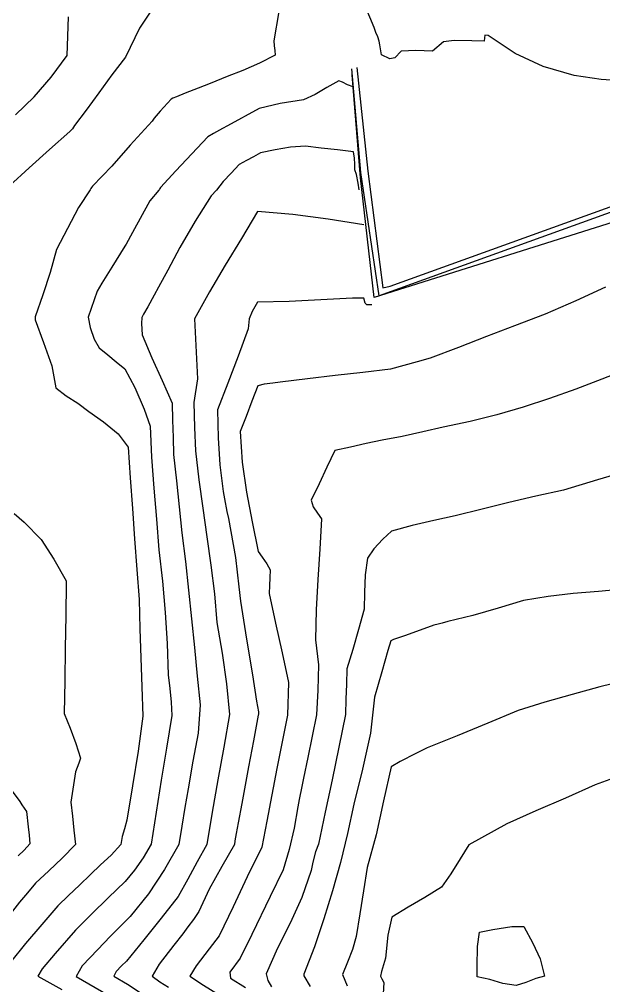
# Model space of a CAD drawing. Header units: millimetres. Extents: x 21147 to 21795, y 3328 to 3821.
# Drawn here: x 21434.8 to 21490.7, y 3493.8 to 3586.2 of the extents above; entities that cross this region are included whole.
import ezdxf

# ---------------------------------------------------------------- set-up
doc = ezdxf.new("R2010")
doc.units = ezdxf.units.MM
doc.header["$MEASUREMENT"] = 0
for name, color, linetype in [('CURVAS', 43, 'Continuous'), ('EDIFICADO', 1, 'Continuous'), ('PEDRAS', 3, 'Continuous')]:
    doc.layers.add(name, color=color, linetype=linetype)

msp = doc.modelspace()

# ---------------------------------------------------------------- linework, layer by layer
at = {"layer": 'CURVAS', "linetype": 'Continuous'}
for p, q in [((21448.064, 3588.033), (21446.277, 3585.359)), ((21468.715, 3585.399), (21467.909, 3587.389)), ((21439.422, 3584.574), (21439.497, 3586.43)), ((21459.605, 3586.93), (21459.123, 3584.147)), ((21439.352, 3582.722), (21439.422, 3584.574)), ((21446.277, 3585.359), (21444.947, 3582.577)), ((21468.874, 3584.949), (21468.715, 3585.399)), ((21469.069, 3584.505), (21468.874, 3584.949)), ((21479.327, 3584.681), (21479.293, 3584.422)), ((21479.645, 3584.638), (21479.327, 3584.681)), ((21482.224, 3582.934), (21479.645, 3584.638)), ((21459.123, 3584.147), (21459.161, 3583.657)), ((21459.161, 3583.657), (21459.23, 3583.196)), ((21469.196, 3584.099), (21469.069, 3584.505)), ((21469.261, 3583.762), (21469.196, 3584.099)), ((21469.357, 3583.168), (21469.261, 3583.762)), ((21475.36, 3584.051), (21474.32, 3583.135)), ((21476.373, 3584.167), (21475.36, 3584.051)), ((21478.077, 3584.15), (21476.373, 3584.167)), ((21479.25, 3584.118), (21478.077, 3584.15)), ((21479.293, 3584.422), (21479.25, 3584.118)), ((21437.826, 3580.646), (21439.352, 3582.722)), ((21459.268, 3582.751), (21457.753, 3581.995)), ((21459.23, 3583.196), (21459.268, 3582.751)), ((21469.428, 3582.799), (21469.357, 3583.168)), ((21470.24, 3582.407), (21469.428, 3582.799)), ((21471.315, 3583.136), (21470.702, 3582.501)), ((21472.721, 3583.211), (21471.315, 3583.136)), ((21474.32, 3583.135), (21472.721, 3583.211)), ((21484.889, 3581.697), (21482.224, 3582.934)), ((21444.947, 3582.577), (21443.637, 3580.876)), ((21457.753, 3581.995), (21456.182, 3581.314)), ((21470.702, 3582.501), (21470.24, 3582.407)), ((21443.637, 3580.876), (21442.383, 3579.162)), ((21456.182, 3581.314), (21454.655, 3580.719)), ((21487.86, 3580.815), (21484.889, 3581.697)), ((21490.435, 3580.452), (21487.86, 3580.815)), ((21436.208, 3578.773), (21437.826, 3580.646)), ((21453.043, 3580.071), (21451.91, 3579.617)), ((21454.655, 3580.719), (21453.043, 3580.071)), ((21465.364, 3580.314), (21464.208, 3579.66)), ((21465.705, 3580.197), (21465.364, 3580.314)), ((21466.185, 3579.921), (21465.705, 3580.197)), ((21466.712, 3579.746), (21466.185, 3579.921)), ((21493.003, 3580.277), (21490.435, 3580.452)), ((21442.383, 3579.162), (21441.182, 3577.493)), ((21450.658, 3579.13), (21449.826, 3578.787)), ((21451.91, 3579.617), (21450.658, 3579.13)), ((21463.074, 3579.01), (21461.964, 3578.485)), ((21464.208, 3579.66), (21463.074, 3579.01)), ((21434.431, 3577.05), (21436.208, 3578.773)), ((21449.329, 3578.552), (21448.277, 3577.412)), ((21449.481, 3578.638), (21449.329, 3578.552)), ((21449.826, 3578.787), (21449.481, 3578.638)), ((21459.725, 3578.151), (21457.719, 3577.653)), ((21461.964, 3578.485), (21459.725, 3578.151)), ((21441.182, 3577.493), (21440.082, 3576.024)), ((21448.277, 3577.412), (21447.685, 3576.754)), ((21457.719, 3577.653), (21454.703, 3576.01)), ((21447.499, 3576.443), (21445.398, 3574.171)), ((21447.685, 3576.754), (21447.499, 3576.443)), ((21439.631, 3575.47), (21437.669, 3573.73)), ((21439.868, 3575.735), (21439.631, 3575.47)), ((21440.082, 3576.024), (21439.868, 3575.735)), ((21454.21, 3575.752), (21453.35, 3575.263)), ((21454.703, 3576.01), (21454.21, 3575.752)), ((21452.825, 3574.941), (21451.285, 3573.321)), ((21453.35, 3575.263), (21452.825, 3574.941)), ((21437.669, 3573.73), (21435.735, 3571.997)), ((21445.398, 3574.171), (21443.649, 3572.134)), ((21457.862, 3573.419), (21457.181, 3573.053)), ((21459.254, 3573.706), (21457.862, 3573.419)), ((21460.726, 3573.957), (21459.254, 3573.706)), ((21462.176, 3574.064), (21460.726, 3573.957)), ((21463.672, 3573.881), (21462.176, 3574.064)), ((21465.213, 3573.721), (21463.672, 3573.881)), ((21466.741, 3573.506), (21465.213, 3573.721)), ((21466.855, 3572.914), (21466.741, 3573.506)), ((21451.285, 3573.321), (21449.749, 3571.7)), ((21456.504, 3572.687), (21455.83, 3572.321)), ((21457.181, 3573.053), (21456.504, 3572.687)), ((21466.886, 3572.339), (21466.855, 3572.914)), ((21435.735, 3571.997), (21433.863, 3570.27)), ((21443.649, 3572.134), (21441.779, 3570.231)), ((21449.749, 3571.7), (21448.279, 3570.106)), ((21455.83, 3572.321), (21455.039, 3571.489)), ((21466.885, 3571.792), (21466.886, 3572.339)), ((21467.026, 3571.352), (21466.885, 3571.792)), ((21454.28, 3570.669), (21453.663, 3569.837)), ((21455.039, 3571.489), (21454.28, 3570.669)), ((21467.187, 3570.52), (21467.026, 3571.352)), ((21441.567, 3569.885), (21440.448, 3568.198)), ((21441.635, 3570), (21441.567, 3569.885)), ((21441.567, 3569.885), (21441.567, 3569.885)), ((21441.567, 3569.885), (21441.567, 3569.885)), ((21441.567, 3569.885), (21441.567, 3569.885)), ((21441.705, 3570.116), (21441.635, 3570)), ((21441.779, 3570.231), (21441.705, 3570.116)), ((21448.145, 3569.837), (21447.274, 3568.841)), ((21448.186, 3569.924), (21448.145, 3569.837)), ((21448.145, 3569.837), (21448.145, 3569.837)), ((21448.145, 3569.837), (21448.145, 3569.837)), ((21448.232, 3570.013), (21448.186, 3569.924)), ((21448.279, 3570.106), (21448.232, 3570.013)), ((21453.663, 3569.837), (21453.129, 3569.316)), ((21467.29, 3569.875), (21467.187, 3570.52)), ((21447.274, 3568.841), (21445.623, 3565.8)), ((21453.129, 3569.316), (21451.597, 3566.884)), ((21440.448, 3568.198), (21439.394, 3566.189)), ((21457.584, 3567.8), (21456.035, 3565.228)), ((21460.948, 3567.528), (21457.584, 3567.8)), ((21464.342, 3567.072), (21460.948, 3567.528)), ((21467.731, 3566.536), (21464.342, 3567.072)), ((21439.394, 3566.189), (21438.342, 3564.183)), ((21451.597, 3566.884), (21450.148, 3564.376)), ((21445.623, 3565.8), (21445.005, 3564.675)), ((21456.035, 3565.228), (21454.49, 3562.67)), ((21438.342, 3564.183), (21437.757, 3561.989)), ((21444.891, 3564.501), (21443.648, 3562.503)), ((21445.005, 3564.675), (21444.891, 3564.501)), ((21450.148, 3564.376), (21448.996, 3562.209)), ((21443.648, 3562.503), (21442.675, 3560.944)), ((21454.49, 3562.67), (21452.982, 3560.113)), ((21437.757, 3561.989), (21437.043, 3559.83)), ((21448.996, 3562.209), (21448.111, 3560.578)), ((21442.675, 3560.944), (21442.229, 3560.199)), ((21448.111, 3560.578), (21447.679, 3559.813)), ((21490.86, 3560.566), (21488.005, 3559.283)), ((21437.043, 3559.83), (21436.317, 3557.74)), ((21442.229, 3560.199), (21441.95, 3559.37)), ((21447.679, 3559.813), (21447.072, 3558.69)), ((21452.982, 3560.113), (21451.547, 3557.547)), ((21441.95, 3559.37), (21441.67, 3558.54)), ((21447.072, 3558.69), (21446.672, 3557.976)), ((21457.575, 3559.148), (21457.061, 3558.258)), ((21460.584, 3559.194), (21457.575, 3559.148)), ((21463.613, 3559.349), (21460.584, 3559.194)), ((21466.661, 3559.524), (21463.613, 3559.349)), ((21467.35, 3559.536), (21466.661, 3559.524)), ((21467.633, 3559.534), (21467.35, 3559.536)), ((21467.75, 3559.514), (21467.633, 3559.534)), ((21467.858, 3559.039), (21467.75, 3559.514)), ((21468.019, 3558.893), (21467.858, 3559.039)), ((21468.512, 3558.887), (21468.019, 3558.893)), ((21488.005, 3559.283), (21485.067, 3557.987)), ((21436.317, 3557.74), (21436.317, 3557.643)), ((21441.67, 3558.54), (21441.39, 3557.711)), ((21441.39, 3557.711), (21441.559, 3556.732)), ((21446.672, 3557.976), (21446.502, 3557.662)), ((21457.061, 3558.258), (21456.764, 3557.53)), ((21485.067, 3557.987), (21482.16, 3556.891)), ((21436.317, 3557.643), (21436.317, 3557.547)), ((21436.317, 3557.547), (21436.317, 3557.45)), ((21436.317, 3557.45), (21437.112, 3555.273)), ((21446.502, 3557.662), (21446.473, 3557.085)), ((21446.473, 3557.085), (21446.496, 3556.555)), ((21451.547, 3557.547), (21451.634, 3555.628)), ((21456.764, 3557.53), (21456.668, 3556.601)), ((21482.16, 3556.891), (21479.47, 3555.85)), ((21441.559, 3556.732), (21441.957, 3555.603)), ((21446.496, 3556.555), (21446.531, 3556.023)), ((21446.531, 3556.023), (21447.48, 3553.828)), ((21456.668, 3556.601), (21455.737, 3553.987)), ((21437.112, 3555.273), (21437.911, 3553.043)), ((21441.957, 3555.603), (21442.422, 3554.779)), ((21451.634, 3555.628), (21451.723, 3553.711)), ((21479.47, 3555.85), (21476.781, 3554.81)), ((21442.422, 3554.779), (21443.242, 3554.103)), ((21443.242, 3554.103), (21444.065, 3553.428)), ((21476.781, 3554.81), (21474.097, 3553.775)), ((21444.065, 3553.428), (21444.891, 3552.753)), ((21447.48, 3553.828), (21448.444, 3551.659)), ((21451.723, 3553.711), (21451.817, 3551.798)), ((21455.737, 3553.987), (21454.722, 3551.397)), ((21472.833, 3553.428), (21471.57, 3553.081)), ((21474.097, 3553.775), (21472.833, 3553.428)), ((21437.911, 3553.043), (21438.275, 3550.93)), ((21444.891, 3552.753), (21445.836, 3550.982)), ((21467.635, 3552.423), (21464.985, 3552.125)), ((21470.306, 3552.734), (21467.635, 3552.423)), ((21471.57, 3553.081), (21470.306, 3552.734)), ((21492.973, 3552.739), (21490.494, 3551.767)), ((21448.444, 3551.659), (21449.405, 3549.483)), ((21451.817, 3551.798), (21451.493, 3549.554)), ((21454.722, 3551.397), (21453.746, 3548.847)), ((21458.22, 3551.281), (21457.594, 3551.133)), ((21459.026, 3551.39), (21458.22, 3551.281)), ((21459.735, 3551.48), (21459.026, 3551.39)), ((21462.353, 3551.818), (21459.735, 3551.48)), ((21464.985, 3552.125), (21462.353, 3551.818)), ((21490.494, 3551.767), (21488.003, 3550.827)), ((21438.275, 3550.93), (21439.264, 3550.185)), ((21445.836, 3550.982), (21446.744, 3548.901)), ((21457.594, 3551.133), (21457.035, 3549.669)), ((21488.003, 3550.827), (21485.499, 3549.937)), ((21439.264, 3550.185), (21440.372, 3549.47)), ((21440.372, 3549.47), (21441.438, 3548.692)), ((21449.405, 3549.483), (21449.454, 3547.844)), ((21451.493, 3549.554), (21451.536, 3547.136)), ((21457.035, 3549.669), (21456.478, 3548.211)), ((21485.499, 3549.937), (21482.981, 3549.111)), ((21441.438, 3548.692), (21442.827, 3547.689)), ((21446.744, 3548.901), (21447.303, 3547.284)), ((21453.746, 3548.847), (21453.8, 3546.178)), ((21482.981, 3549.111), (21480.447, 3548.367)), ((21442.827, 3547.689), (21444.235, 3546.558)), ((21449.454, 3547.844), (21449.502, 3546.207)), ((21456.478, 3548.211), (21455.925, 3546.754)), ((21477.898, 3547.72), (21475.332, 3547.188)), ((21480.447, 3548.367), (21477.898, 3547.72)), ((21447.303, 3547.284), (21447.44, 3544.298)), ((21451.536, 3547.136), (21451.643, 3544.912)), ((21455.925, 3546.754), (21456.089, 3543.844)), ((21473.368, 3546.745), (21471.392, 3546.293)), ((21475.332, 3547.188), (21473.368, 3546.745)), ((21444.235, 3546.558), (21445.2, 3545.259)), ((21449.502, 3546.207), (21449.55, 3544.574)), ((21453.8, 3546.178), (21453.971, 3543.594)), ((21469.487, 3545.934), (21467.975, 3545.606)), ((21471.392, 3546.293), (21469.487, 3545.934)), ((21445.2, 3545.259), (21445.397, 3542.344)), ((21451.643, 3544.912), (21451.956, 3542.158)), ((21464.963, 3544.96), (21464.211, 3543.368)), ((21466.468, 3545.281), (21464.963, 3544.96)), ((21467.975, 3545.606), (21466.468, 3545.281)), ((21447.44, 3544.298), (21447.658, 3541.338)), ((21449.55, 3544.574), (21449.834, 3542.053)), ((21456.089, 3543.844), (21456.504, 3540.97)), ((21453.971, 3543.594), (21454.276, 3541.015)), ((21464.211, 3543.368), (21463.458, 3541.777)), ((21493.414, 3543.146), (21490.1, 3542.157)), ((21445.397, 3542.344), (21445.604, 3539.418)), ((21449.834, 3542.053), (21450.083, 3539.553)), ((21451.956, 3542.158), (21452.33, 3539.42)), ((21490.1, 3542.157), (21486.829, 3541.15)), ((21447.658, 3541.338), (21447.904, 3538.392)), ((21463.458, 3541.777), (21462.706, 3540.185)), ((21486.829, 3541.15), (21484.192, 3540.596)), ((21454.276, 3541.015), (21454.415, 3540.337)), ((21454.415, 3540.337), (21454.648, 3539.112)), ((21456.504, 3540.97), (21457.057, 3538.123)), ((21462.706, 3540.185), (21462.899, 3539.562)), ((21484.192, 3540.596), (21481.605, 3539.991)), ((21445.604, 3539.418), (21445.817, 3536.493)), ((21450.083, 3539.553), (21450.322, 3537.089)), ((21452.33, 3539.42), (21452.728, 3536.691)), ((21462.899, 3539.562), (21463.313, 3538.947)), ((21479.044, 3539.355), (21476.489, 3538.71)), ((21481.605, 3539.991), (21479.044, 3539.355)), ((21434.285, 3538.922), (21435.256, 3538.102)), ((21447.904, 3538.392), (21448.122, 3535.45)), ((21454.648, 3539.112), (21454.787, 3538.44)), ((21454.787, 3538.44), (21455.01, 3537.198)), ((21463.313, 3538.947), (21463.699, 3538.401)), ((21463.699, 3538.401), (21463.522, 3535.513)), ((21476.489, 3538.71), (21474.431, 3538.252)), ((21435.256, 3538.102), (21436.894, 3536.443)), ((21457.057, 3538.123), (21457.633, 3535.295)), ((21472.349, 3537.782), (21470.393, 3537.234)), ((21474.431, 3538.252), (21472.349, 3537.782)), ((21445.817, 3536.493), (21446.031, 3533.581)), ((21450.322, 3537.089), (21450.673, 3534.329)), ((21452.728, 3536.691), (21453.113, 3533.968)), ((21455.01, 3537.198), (21455.234, 3535.961)), ((21469.547, 3536.483), (21468.694, 3535.541)), ((21470.393, 3537.234), (21469.547, 3536.483)), ((21436.894, 3536.443), (21438.103, 3534.543)), ((21455.234, 3535.961), (21455.462, 3534.726)), ((21468.694, 3535.541), (21468.078, 3534.668)), ((21448.122, 3535.45), (21448.477, 3532.448)), ((21455.462, 3534.726), (21455.633, 3533.3)), ((21457.633, 3535.295), (21458.031, 3534.737)), ((21458.031, 3534.737), (21458.456, 3534.124)), ((21463.522, 3535.513), (21463.329, 3532.61)), ((21468.078, 3534.668), (21467.853, 3533.07)), ((21438.103, 3534.543), (21439.259, 3532.498)), ((21450.673, 3534.329), (21450.985, 3531.582)), ((21453.113, 3533.968), (21453.449, 3531.244)), ((21458.456, 3534.124), (21458.771, 3533.54)), ((21446.031, 3533.581), (21446.242, 3530.695)), ((21455.633, 3533.3), (21455.8, 3531.912)), ((21458.742, 3532.781), (21458.716, 3532.026)), ((21458.771, 3533.54), (21458.742, 3532.781)), ((21467.853, 3533.07), (21467.805, 3531.363)), ((21439.288, 3532.334), (21439.229, 3529.179)), ((21439.259, 3532.498), (21439.268, 3532.441)), ((21439.268, 3532.441), (21439.278, 3532.385)), ((21439.278, 3532.385), (21439.288, 3532.334)), ((21448.477, 3532.448), (21448.74, 3529.46)), ((21455.8, 3531.912), (21455.945, 3530.531)), ((21458.716, 3532.026), (21458.694, 3531.273)), ((21463.329, 3532.61), (21463.175, 3529.716)), ((21450.985, 3531.582), (21451.269, 3528.843)), ((21453.449, 3531.244), (21453.697, 3528.515)), ((21458.694, 3531.273), (21459.304, 3528.431)), ((21467.805, 3531.363), (21467.779, 3529.778)), ((21485.36, 3530.993), (21483.009, 3530.598)), ((21487.752, 3531.26), (21485.36, 3530.993)), ((21490.167, 3531.47), (21487.752, 3531.26)), ((21492.586, 3531.695), (21490.167, 3531.47)), ((21446.242, 3530.695), (21446.322, 3527.906)), ((21455.945, 3530.531), (21456.534, 3526.902)), ((21483.009, 3530.598), (21480.578, 3529.874)), ((21439.229, 3529.179), (21439.18, 3526.044)), ((21448.74, 3529.46), (21448.923, 3526.479)), ((21463.175, 3529.716), (21463.111, 3526.856)), ((21467.779, 3529.778), (21467.245, 3527.841)), ((21478.164, 3529.181), (21475.766, 3528.592)), ((21480.578, 3529.874), (21478.164, 3529.181)), ((21451.269, 3528.843), (21451.539, 3526.107)), ((21453.697, 3528.515), (21454.179, 3525.567)), ((21459.304, 3528.431), (21459.919, 3525.593)), ((21474.425, 3528.235), (21471.729, 3527.272)), ((21474.847, 3528.349), (21474.425, 3528.235)), ((21475.24, 3528.446), (21474.847, 3528.349)), ((21475.766, 3528.592), (21475.24, 3528.446)), ((21446.322, 3527.906), (21446.408, 3525.117)), ((21467.245, 3527.841), (21466.697, 3525.912)), ((21471.729, 3527.272), (21470.591, 3526.868)), ((21448.923, 3526.479), (21449.039, 3523.499)), ((21456.534, 3526.902), (21457.082, 3523.497)), ((21463.111, 3526.856), (21463.398, 3524.454)), ((21470.326, 3526.759), (21470.038, 3525.809)), ((21470.591, 3526.868), (21470.326, 3526.759)), ((21439.18, 3526.044), (21439.137, 3522.922)), ((21451.539, 3526.107), (21451.807, 3523.369)), ((21454.179, 3525.567), (21454.601, 3522.625)), ((21459.919, 3525.593), (21460.536, 3522.757)), ((21466.697, 3525.912), (21466.13, 3524.059)), ((21470.038, 3525.809), (21469.462, 3523.796)), ((21446.408, 3525.117), (21446.505, 3522.339)), ((21463.398, 3524.454), (21463.352, 3522.042)), ((21466.13, 3524.059), (21466.082, 3522.605)), ((21469.462, 3523.796), (21468.763, 3521.368)), ((21439.137, 3522.922), (21439.095, 3519.805)), ((21449.039, 3523.499), (21449.178, 3522.193)), ((21451.807, 3523.369), (21452.087, 3520.625)), ((21454.601, 3522.625), (21454.903, 3519.689)), ((21457.082, 3523.497), (21457.49, 3520.963)), ((21460.536, 3522.757), (21460.5, 3521.715)), ((21466.082, 3522.605), (21466.034, 3521.156)), ((21492.981, 3522.985), (21490.317, 3522.343)), ((21446.505, 3522.339), (21446.599, 3519.545)), ((21449.178, 3522.193), (21449.315, 3520.867)), ((21460.5, 3521.715), (21460.469, 3520.673)), ((21463.352, 3522.042), (21463.208, 3519.66)), ((21490.317, 3522.343), (21487.673, 3521.628)), ((21449.315, 3520.867), (21449.376, 3519.593)), ((21457.49, 3520.963), (21457.662, 3519.95)), ((21466.034, 3521.156), (21465.985, 3519.709)), ((21468.763, 3521.368), (21468.366, 3517.914)), ((21485.059, 3520.864), (21482.488, 3520.075)), ((21487.673, 3521.628), (21485.059, 3520.864)), ((21452.087, 3520.625), (21451.89, 3517.912)), ((21457.662, 3519.95), (21457.66, 3519.765)), ((21460.469, 3520.673), (21460.439, 3519.632)), ((21482.488, 3520.075), (21479.584, 3518.855)), ((21439.095, 3519.805), (21439.643, 3518.38)), ((21446.599, 3519.545), (21446.144, 3516.188)), ((21449.376, 3519.593), (21448.86, 3516.492)), ((21454.903, 3519.689), (21454.352, 3516.563)), ((21457.633, 3519.641), (21457.173, 3517.165)), ((21457.653, 3519.685), (21457.633, 3519.641)), ((21457.66, 3519.765), (21457.653, 3519.685)), ((21460.439, 3519.632), (21459.922, 3517.087)), ((21463.208, 3519.66), (21462.795, 3517.615)), ((21465.985, 3519.709), (21465.343, 3516.582)), ((21439.643, 3518.38), (21440.198, 3516.935)), ((21479.584, 3518.855), (21476.68, 3517.675)), ((21451.89, 3517.912), (21451.389, 3515.223)), ((21457.173, 3517.165), (21456.717, 3514.694)), ((21459.922, 3517.087), (21459.429, 3514.549)), ((21462.795, 3517.615), (21462.386, 3515.597)), ((21468.366, 3517.914), (21467.607, 3514.485)), ((21476.68, 3517.675), (21473.808, 3516.526)), ((21440.198, 3516.935), (21440.657, 3515.523)), ((21446.144, 3516.188), (21445.603, 3512.88)), ((21448.86, 3516.492), (21448.362, 3513.416)), ((21454.352, 3516.563), (21453.787, 3513.45)), ((21465.343, 3516.582), (21464.7, 3513.463)), ((21473.808, 3516.526), (21472.704, 3515.98)), ((21440.657, 3515.523), (21440.477, 3515.06)), ((21451.389, 3515.223), (21450.949, 3512.6)), ((21462.386, 3515.597), (21461.954, 3513.623)), ((21471.207, 3515.217), (21470.355, 3514.684)), ((21472.704, 3515.98), (21471.207, 3515.217)), ((21440.32, 3514.638), (21440.165, 3514.221)), ((21440.477, 3515.06), (21440.32, 3514.638)), ((21456.717, 3514.694), (21456.263, 3512.224)), ((21459.429, 3514.549), (21458.946, 3512.022)), ((21467.607, 3514.485), (21466.786, 3511.115)), ((21470.355, 3514.684), (21469.625, 3511.44)), ((21433.172, 3513.613), (21434.831, 3511.375)), ((21440.165, 3514.221), (21439.731, 3511.327)), ((21448.362, 3513.416), (21447.878, 3510.358)), ((21453.787, 3513.45), (21453.232, 3510.354)), ((21461.954, 3513.623), (21461.814, 3512.813)), ((21464.7, 3513.463), (21464.054, 3510.366)), ((21492.308, 3513.859), (21489.857, 3512.976)), ((21445.603, 3512.88), (21445.084, 3509.581)), ((21450.949, 3512.6), (21450.617, 3510.802)), ((21461.814, 3512.813), (21461.569, 3511.554)), ((21489.857, 3512.976), (21487.022, 3511.7)), ((21456.263, 3512.224), (21456.067, 3511.194)), ((21458.946, 3512.022), (21458.464, 3509.509)), ((21461.569, 3511.554), (21461.423, 3510.874)), ((21487.022, 3511.7), (21484.204, 3510.484)), ((21434.831, 3511.375), (21435.048, 3511.063)), ((21435.048, 3511.063), (21435.271, 3510.736)), ((21435.271, 3510.736), (21435.468, 3510.411)), ((21439.731, 3511.327), (21439.876, 3509.98)), ((21450.617, 3510.802), (21450.338, 3509.033)), ((21456.067, 3511.194), (21455.726, 3509.325)), ((21461.423, 3510.874), (21461.076, 3508.818)), ((21466.786, 3511.115), (21466.18, 3508.307)), ((21469.625, 3511.44), (21468.934, 3508.205)), ((21435.468, 3510.411), (21435.641, 3508.947)), ((21439.876, 3509.98), (21440.021, 3508.636)), ((21447.878, 3510.358), (21447.399, 3507.305)), ((21453.232, 3510.354), (21452.714, 3507.276)), ((21464.054, 3510.366), (21463.4, 3507.305)), ((21484.204, 3510.484), (21481.427, 3509.253)), ((21435.641, 3508.947), (21435.726, 3508.152)), ((21444.857, 3508.771), (21444.617, 3508.035)), ((21445.084, 3509.581), (21444.857, 3508.771)), ((21450.338, 3509.033), (21450.052, 3507.266)), ((21455.726, 3509.325), (21455.53, 3508.308)), ((21458.464, 3509.509), (21457.97, 3507.016)), ((21461.076, 3508.818), (21460.591, 3506.788)), ((21481.427, 3509.253), (21480.212, 3508.578)), ((21435.726, 3508.152), (21435.786, 3507.315)), ((21440.021, 3508.636), (21440.156, 3507.257)), ((21444.617, 3508.035), (21444.506, 3507.257)), ((21455.472, 3507.961), (21455.417, 3507.614)), ((21455.53, 3508.308), (21455.472, 3507.961)), ((21466.18, 3508.307), (21465.507, 3505.548)), ((21468.934, 3508.205), (21468.069, 3505.058)), ((21479, 3507.903), (21477.791, 3507.228)), ((21480.212, 3508.578), (21479, 3507.903)), ((21435.786, 3507.315), (21435.25, 3506.721)), ((21440.156, 3507.257), (21438.904, 3505.964)), ((21444.506, 3507.257), (21443.56, 3506.255)), ((21447.399, 3507.305), (21446.634, 3505.991)), ((21450.052, 3507.266), (21448.683, 3504.871)), ((21452.714, 3507.276), (21451.807, 3505.617)), ((21455.366, 3507.266), (21454.159, 3505.151)), ((21455.417, 3507.614), (21455.366, 3507.266)), ((21457.97, 3507.016), (21456.597, 3504.161)), ((21463.4, 3507.305), (21463.118, 3506.571)), ((21477.791, 3507.228), (21476.95, 3505.889)), ((21435.25, 3506.721), (21434.69, 3506.179)), ((21438.904, 3505.964), (21437.607, 3504.736)), ((21443.56, 3506.255), (21442.541, 3505.32)), ((21446.634, 3505.991), (21445.807, 3504.825)), ((21460.591, 3506.788), (21460.025, 3504.855)), ((21463.118, 3506.571), (21462.867, 3505.58)), ((21442.541, 3505.32), (21441.602, 3504.402)), ((21451.807, 3505.617), (21450.9, 3503.958)), ((21454.159, 3505.151), (21452.946, 3502.993)), ((21462.867, 3505.58), (21462.706, 3504.788)), ((21465.507, 3505.548), (21464.759, 3502.832)), ((21468.069, 3505.058), (21467.718, 3502.836)), ((21476.95, 3505.889), (21476.051, 3504.464)), ((21437.607, 3504.736), (21436.336, 3503.553)), ((21441.602, 3504.402), (21440.535, 3503.388)), ((21445.807, 3504.825), (21444.92, 3503.717)), ((21448.683, 3504.871), (21447.136, 3502.54)), ((21456.597, 3504.161), (21455.244, 3501.318)), ((21460.025, 3504.855), (21458.778, 3502.282)), ((21462.706, 3504.788), (21461.806, 3502.211)), ((21476.051, 3504.464), (21475.158, 3503.196)), ((21436.336, 3503.553), (21435.577, 3502.638)), ((21440.535, 3503.388), (21439.496, 3502.377)), ((21444.92, 3503.717), (21443.3, 3502.156)), ((21450.9, 3503.958), (21449.994, 3502.299)), ((21475.158, 3503.196), (21473.562, 3502.202)), ((21435.577, 3502.638), (21434.825, 3501.751)), ((21439.496, 3502.377), (21438.487, 3501.402)), ((21447.136, 3502.54), (21445.405, 3500.376)), ((21449.994, 3502.299), (21448.344, 3500.228)), ((21452.946, 3502.993), (21451.952, 3500.852)), ((21458.778, 3502.282), (21457.025, 3498.644)), ((21464.759, 3502.832), (21463.93, 3500.149)), ((21467.718, 3502.836), (21467.349, 3500.644)), ((21434.825, 3501.751), (21434.137, 3500.901)), ((21438.487, 3501.402), (21436.944, 3499.615)), ((21443.3, 3502.156), (21441.692, 3500.613)), ((21461.806, 3502.211), (21460.683, 3499.753)), ((21473.562, 3502.202), (21471.976, 3501.255)), ((21441.692, 3500.613), (21440.175, 3499.058)), ((21451.952, 3500.852), (21451.443, 3500.088)), ((21455.244, 3501.318), (21453.89, 3498.528)), ((21467.349, 3500.644), (21466.998, 3498.48)), ((21471.976, 3501.255), (21470.432, 3500.312)), ((21436.944, 3499.615), (21435.38, 3497.808)), ((21445.405, 3500.376), (21443.483, 3498.48)), ((21448.344, 3500.228), (21446.695, 3498.162)), ((21451.443, 3500.088), (21450.908, 3499.396)), ((21460.683, 3499.753), (21459.491, 3497.339)), ((21463.93, 3500.149), (21463.013, 3497.492)), ((21470.432, 3500.312), (21470.046, 3498.598)), ((21440.175, 3499.058), (21438.207, 3496.824)), ((21450.418, 3498.721), (21449.581, 3497.652)), ((21450.908, 3499.396), (21450.418, 3498.721)), ((21457.025, 3498.644), (21455.925, 3496.387)), ((21470.046, 3498.598), (21469.805, 3496.388)), ((21435.38, 3497.808), (21433.934, 3496.02)), ((21443.483, 3498.48), (21442.293, 3497.234)), ((21446.695, 3498.162), (21445.046, 3496.097)), ((21449.581, 3497.652), (21448.182, 3495.807)), ((21453.89, 3498.528), (21452.943, 3497.292)), ((21466.998, 3498.48), (21466.652, 3497.224)), ((21438.207, 3496.824), (21436.967, 3495.384)), ((21442.293, 3497.234), (21440.799, 3495.668)), ((21452.943, 3497.292), (21451.719, 3495.671)), ((21459.491, 3497.339), (21458.385, 3494.892)), ((21463.013, 3497.492), (21462.002, 3494.853)), ((21466.652, 3497.224), (21466.171, 3496.003)), ((21445.046, 3496.097), (21444.572, 3495.654)), ((21448.182, 3495.807), (21447.486, 3494.679)), ((21455.925, 3496.387), (21454.916, 3495.065)), ((21466.171, 3496.003), (21465.696, 3494.843)), ((21469.805, 3496.388), (21469.438, 3495.104)), ((21436.967, 3495.384), (21436.568, 3494.679)), ((21440.799, 3495.668), (21440.233, 3494.641)), ((21444.066, 3495.116), (21443.83, 3494.66)), ((21444.572, 3495.654), (21444.066, 3495.116)), ((21451.719, 3495.671), (21451.112, 3494.66)), ((21454.916, 3495.065), (21455.003, 3494.47)), ((21458.385, 3494.892), (21458.552, 3494.25)), ((21462.002, 3494.853), (21462.002, 3494.796)), ((21469.438, 3495.104), (21469.339, 3494.686)), ((21436.568, 3494.679), (21438.858, 3493.394)), ((21440.233, 3494.641), (21443.25, 3492.901)), ((21443.83, 3494.66), (21445.133, 3493.891)), ((21447.486, 3494.679), (21448.232, 3494.127)), ((21448.232, 3494.127), (21449.061, 3493.608)), ((21451.112, 3494.66), (21452.403, 3493.801)), ((21455.003, 3494.47), (21456.437, 3493.58)), ((21458.552, 3494.25), (21458.925, 3493.636)), ((21462.002, 3494.796), (21462.002, 3494.74)), ((21462.002, 3494.74), (21462.002, 3494.689)), ((21462.002, 3494.689), (21462.609, 3493.682)), ((21465.696, 3494.843), (21466.136, 3493.741)), ((21469.339, 3494.686), (21469.45, 3494.409)), ((21469.45, 3494.409), (21469.66, 3494.062)), ((21469.66, 3494.062), (21469.52, 3491.924)), ((21445.133, 3493.891), (21446.431, 3493.053)), ((21452.403, 3493.801), (21453.735, 3492.966))]:
    msp.add_line(p, q, dxfattribs=at)
at = {"layer": 'EDIFICADO', "linetype": 'Continuous'}
for p, q in [((21467.451, 3571.532), (21466.587, 3581.46)), ((21467.422, 3571.031), (21466.625, 3580.876)), ((21467.068, 3581.576), (21468.107, 3571.658)), ((21468.107, 3571.658), (21469.564, 3560.508)), ((21502.164, 3571.658), (21469.204, 3559.733)), ((21470.251, 3560.661), (21500.679, 3571.658)), ((21468.725, 3559.601), (21467.422, 3571.031)), ((21469.204, 3559.733), (21467.451, 3571.532)), ((21506.244, 3571.406), (21468.725, 3559.601)), ((21469.564, 3560.508), (21470.251, 3560.661))]:
    msp.add_line(p, q, dxfattribs=at)
at = {"layer": 'PEDRAS', "linetype": 'Continuous'}
for p, q in [((21478.614, 3497.504), (21478.804, 3498.875)), ((21478.804, 3498.875), (21480.067, 3499.127)), ((21480.067, 3499.127), (21481.9, 3499.427)), ((21481.9, 3499.427), (21483.048, 3499.435)), ((21483.048, 3499.435), (21483.908, 3497.841)), ((21483.908, 3497.841), (21484.596, 3496.344)), ((21478.576, 3495.594), (21478.614, 3497.504)), ((21484.596, 3496.344), (21485.025, 3494.66)), ((21478.592, 3494.622), (21478.576, 3495.594)), ((21479.79, 3494.344), (21478.592, 3494.622)), ((21481.033, 3493.97), (21479.79, 3494.344)), ((21482.295, 3493.782), (21481.033, 3493.97)), ((21483.225, 3494.056), (21482.295, 3493.782)), ((21484.205, 3494.432), (21483.225, 3494.056)), ((21485.025, 3494.66), (21484.205, 3494.432))]:
    msp.add_line(p, q, dxfattribs=at)

doc.saveas('drawing.dxf')
